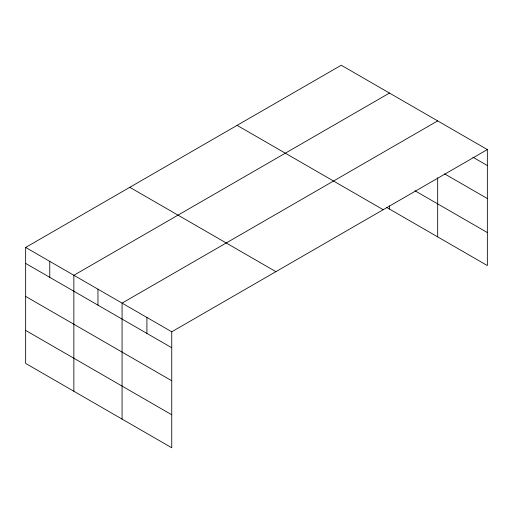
<?xml version="1.0" encoding="UTF-8"?>
<svg xmlns="http://www.w3.org/2000/svg" width="513" height="513" viewBox="0 0 513 513"><rect width="100%" height="100%" fill="white"/><g stroke="black" fill="none" stroke-linecap="round" stroke-linejoin="round"><path stroke-width="0.77" d="M487.35 149.572L341.254 65.228L25.65 247.439L25.65 363.428L171.746 447.772L171.746 331.789L487.35 149.572L487.35 265.561L386.712 207.457M389.47 93.065L73.859 275.276L73.859 391.259M437.679 120.895L122.075 303.112L122.075 419.095M472.864 157.177L487.35 165.539M444.579 173.849L487.35 198.544M414.953 190.753L487.35 232.549M237.109 125.358L383.198 209.702M129.802 187.309L275.891 271.659M25.65 247.439L171.746 331.789M25.65 263.406L171.746 347.75M25.65 296.411L171.746 380.761M25.65 330.417L171.746 414.767M437.679 177.774L437.679 236.884M389.47 205.905L389.47 209.047M146.91 317.451L146.91 333.412M97.964 289.191L97.964 305.158M49.755 261.361L49.755 277.321"/></g></svg>
